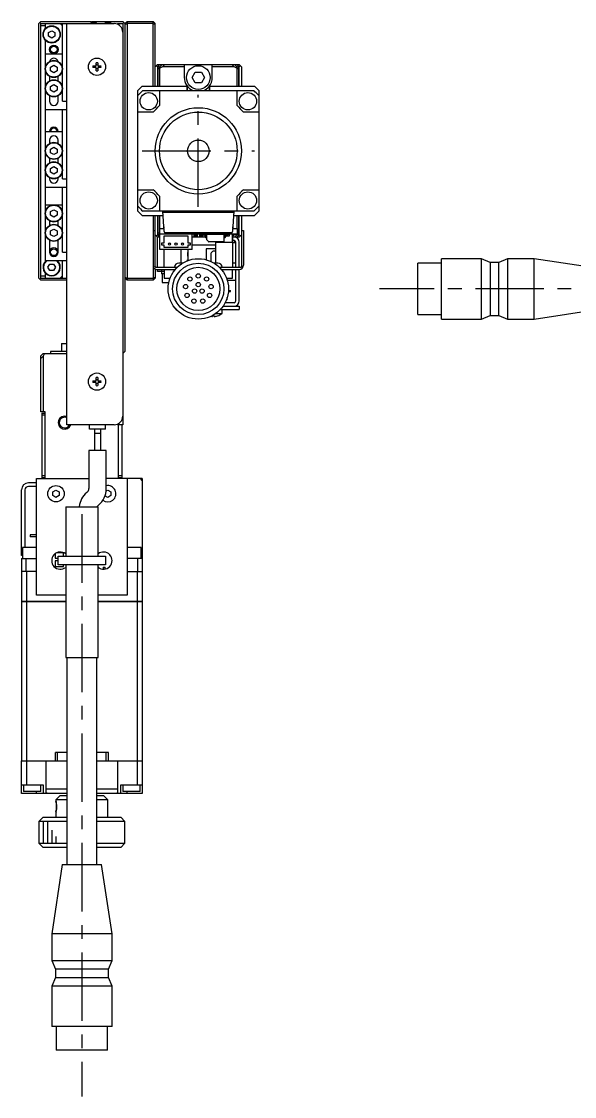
# Model space of a CAD drawing. Extents: x -2 to 706, y -8 to 420.
# Drawn here: x 375.5 to 503.7, y 86.1 to 335.4 of the extents above; entities that cross this region are included whole.
import ezdxf

# ---------------------------------------------------------------- set-up
doc = ezdxf.new("R2010")
doc.units = 0
doc.header["$LTSCALE"] = 0.5
doc.linetypes.add('CENTER', pattern=[50.8, 31.75, -6.35, 6.35, -6.35])
for name, color, linetype in [('MSM_CENTER', 1, 'CENTER'), ('MSM_CONTINUOUS', 7, 'CONTINUOUS'), ('MSM_NARROW', 5, 'CONTINUOUS')]:
    doc.layers.add(name, color=color, linetype=linetype)

msp = doc.modelspace()

# ---------------------------------------------------------------- linework, layer by layer
at = {"layer": 'MSM_CENTER'}
for p, q in [((416.46, 292.38), (416.46, 318.38)), ((403.46, 305.38), (429.46, 305.38)), ((598.18, 273.38), (458.51, 273.38)), ((389.46, 221.13), (389.46, 86.13))]:
    msp.add_line(p, q, dxfattribs=at)
at = {"layer": 'MSM_CONTINUOUS'}
for p, q in [((379.46, 334.88), (379.96, 335.38)), ((379.46, 275.88), (379.46, 334.88)), ((379.96, 334.88), (379.71, 335.13)), ((379.96, 335.38), (391.46, 335.38)), ((379.96, 334.88), (396.96, 334.88)), ((379.96, 275.88), (379.96, 334.88)), ((380.96, 334.38), (379.96, 334.38)), ((380.96, 334.88), (380.96, 333.7)), ((384.46, 334.88), (384.96, 334.38)), ((384.96, 316.88), (384.96, 334.88)), ((385.96, 241.88), (385.96, 334.88)), ((391.46, 335.38), (391.96, 334.88)), ((391.71, 335.13), (391.46, 334.88)), ((391.56, 335.28), (391.76, 335.28)), ((391.66, 335.28), (391.76, 335.38)), ((391.76, 335.38), (398.96, 335.38)), ((392.06, 334.88), (392.06, 334.98)), ((392.26, 335.38), (392.26, 334.88)), ((392.46, 334.88), (392.46, 335.38)), ((392.96, 334.88), (392.46, 335.38)), ((396.16, 335.18), (394.96, 335.18)), ((394.96, 334.88), (394.96, 335.18)), ((396.16, 334.88), (396.16, 335.18)), ((397.76, 334.88), (398.96, 334.88)), ((399.46, 334.88), (398.96, 335.38)), ((399.21, 335.13), (398.96, 334.88)), ((398.96, 334.88), (398.96, 241.88)), ((399.46, 334.88), (399.96, 335.38)), ((399.46, 334.67), (399.96, 334.88)), ((399.46, 334.88), (399.46, 258.88)), ((399.96, 335.38), (405.96, 335.38)), ((399.96, 335.38), (399.96, 275.38)), ((405.96, 334.88), (399.96, 334.88)), ((406.46, 334.88), (405.96, 335.38)), ((405.96, 320.38), (405.96, 335.38)), ((405.96, 334.88), (406.46, 334.67)), ((406.46, 320.38), (406.46, 334.88)), ((381.71, 332.81), (382.46, 333.24)), ((381.71, 331.94), (381.71, 332.81)), ((382.46, 331.51), (381.71, 331.94)), ((382.46, 333.24), (383.21, 332.81)), ((383.21, 331.94), (382.46, 331.51)), ((383.21, 332.81), (383.21, 331.94)), ((380.96, 331.05), (380.96, 279.7)), ((380.96, 327.88), (384.96, 327.88)), ((382.21, 324.81), (382.96, 325.24)), ((382.21, 323.94), (382.21, 324.81)), ((382.96, 325.24), (383.71, 324.81)), ((383.71, 324.81), (383.71, 323.94)), ((392.03, 325.08), (392.76, 325.08)), ((392.76, 324.68), (392.03, 324.68)), ((392.76, 325.08), (392.76, 325.81)), ((392.76, 323.95), (392.76, 324.68)), ((393.16, 325.81), (393.16, 325.08)), ((393.16, 325.08), (393.89, 325.08)), ((393.89, 324.68), (393.16, 324.68)), ((393.16, 324.68), (393.16, 323.95)), ((406.46, 324.88), (406.96, 325.38)), ((406.96, 324.88), (406.71, 325.13)), ((407.46, 325.38), (406.96, 324.88)), ((406.96, 325.38), (425.96, 325.38)), ((406.96, 324.88), (406.96, 320.38)), ((407.16, 324.88), (407.56, 324.88)), ((407.16, 320.38), (407.16, 324.88)), ((407.56, 324.38), (407.16, 324.38)), ((407.56, 324.88), (408.06, 325.38)), ((408.18, 324.88), (407.56, 324.57)), ((407.56, 320.38), (407.56, 324.88)), ((407.96, 325.28), (407.96, 325.38)), ((408.68, 325.38), (408.18, 324.88)), ((413.21, 324.88), (408.18, 324.88)), ((413.21, 325.38), (413.21, 322.38)), ((419.71, 322.38), (419.71, 325.38)), ((424.75, 324.88), (419.71, 324.88)), ((424.75, 324.88), (424.25, 325.38)), ((425.36, 324.57), (424.75, 324.88)), ((424.86, 325.38), (425.36, 324.88)), ((424.96, 325.28), (424.96, 325.38)), ((425.36, 324.88), (425.76, 324.88)), ((425.36, 324.88), (425.36, 320.38)), ((425.76, 324.38), (425.36, 324.38)), ((425.96, 324.88), (425.46, 325.38)), ((425.76, 324.88), (425.76, 320.38)), ((425.96, 325.38), (426.46, 324.88)), ((426.21, 325.13), (425.96, 324.88)), ((425.96, 320.38), (425.96, 324.88)), ((426.46, 324.88), (426.46, 320.38)), ((381.96, 322.64), (381.96, 321.61)), ((382.96, 323.51), (382.21, 323.94)), ((383.71, 323.94), (382.96, 323.51)), ((383.96, 321.61), (383.96, 322.64)), ((415.02, 322.38), (415.74, 323.63)), ((415.74, 321.13), (415.02, 322.38)), ((415.74, 323.63), (417.18, 323.63)), ((417.18, 323.63), (417.91, 322.38)), ((417.91, 322.38), (417.18, 321.13)), ((382.21, 320.31), (382.96, 320.74)), ((382.21, 319.44), (382.21, 320.31)), ((382.96, 319.01), (382.21, 319.44)), ((382.96, 320.74), (383.71, 320.31)), ((383.71, 319.44), (382.96, 319.01)), ((383.71, 320.31), (383.71, 319.44)), ((403.46, 320.38), (402.46, 319.38)), ((402.46, 291.38), (402.46, 319.38)), ((403.46, 320.38), (413.86, 320.38)), ((403.62, 319.38), (429.31, 319.38)), ((407.46, 319.38), (407.46, 315.88)), ((413.86, 319.38), (413.86, 320.38)), ((413.97, 319.38), (413.97, 320.29)), ((417.18, 321.13), (415.74, 321.13)), ((418.95, 320.29), (418.95, 319.38)), ((419.06, 320.38), (419.06, 319.38)), ((419.06, 320.38), (429.46, 320.38)), ((425.46, 315.88), (425.46, 319.38)), ((430.46, 319.38), (429.46, 320.38)), ((430.46, 319.38), (430.46, 291.38)), ((381.96, 318.14), (381.96, 316.88)), ((383.96, 316.88), (383.96, 318.14)), ((384.96, 316.88), (385.96, 316.88)), ((385.96, 314.88), (380.96, 314.88)), ((384.96, 298.88), (384.96, 314.88)), ((405.96, 314.38), (402.46, 314.38)), ((430.46, 314.38), (426.96, 314.38)), ((380.96, 309.88), (384.96, 309.88)), ((381.96, 307.88), (381.96, 307.11)), ((383.96, 307.11), (383.96, 307.88)), ((382.21, 305.81), (382.96, 306.24)), ((382.21, 304.94), (382.21, 305.81)), ((382.96, 304.51), (382.21, 304.94)), ((382.96, 306.24), (383.71, 305.81)), ((383.71, 304.94), (382.96, 304.51)), ((383.71, 305.81), (383.71, 304.94)), ((381.96, 303.64), (381.96, 302.61)), ((382.21, 301.31), (382.96, 301.74)), ((382.96, 301.74), (383.71, 301.31)), ((383.96, 302.61), (383.96, 303.64)), ((381.96, 299.14), (381.96, 298.88)), ((382.21, 300.44), (382.21, 301.31)), ((382.96, 300.01), (382.21, 300.44)), ((383.71, 300.44), (382.96, 300.01)), ((383.71, 301.31), (383.71, 300.44)), ((383.96, 298.88), (383.96, 299.14)), ((385.96, 296.88), (380.96, 296.88)), ((384.96, 298.88), (385.96, 298.88)), ((384.96, 281.88), (384.96, 296.88)), ((402.46, 296.38), (405.96, 296.38)), ((407.46, 294.88), (407.46, 291.38)), ((425.46, 291.38), (425.46, 294.88)), ((426.96, 296.38), (430.46, 296.38)), ((380.96, 292.88), (384.96, 292.88)), ((382.21, 291.31), (382.96, 291.74)), ((382.96, 291.74), (383.71, 291.31)), ((381.96, 289.14), (381.96, 288.11)), ((382.21, 290.44), (382.21, 291.31)), ((382.96, 290.01), (382.21, 290.44)), ((383.71, 290.44), (382.96, 290.01)), ((383.71, 291.31), (383.71, 290.44)), ((383.96, 288.11), (383.96, 289.14)), ((402.46, 291.38), (403.46, 290.38)), ((403.46, 290.38), (408.28, 290.38)), ((429.31, 291.38), (403.62, 291.38)), ((405.96, 290.38), (405.96, 275.38)), ((406.46, 278.58), (406.46, 290.38)), ((406.96, 290.38), (406.96, 285.88)), ((407.16, 285.88), (407.16, 290.38)), ((407.56, 287.38), (407.56, 290.38)), ((408.54, 286.66), (408.21, 291.38)), ((424.69, 291.08), (408.23, 291.08)), ((424.71, 291.38), (424.38, 286.66)), ((424.64, 290.38), (429.46, 290.38)), ((425.36, 290.38), (425.36, 287.38)), ((425.76, 290.38), (425.76, 285.88)), ((425.96, 285.88), (425.96, 290.38)), ((426.46, 290.38), (426.46, 278.58)), ((429.46, 290.38), (430.46, 291.38)), ((382.21, 286.81), (382.96, 287.24)), ((382.21, 285.94), (382.21, 286.81)), ((382.96, 287.24), (383.71, 286.81)), ((383.71, 286.81), (383.71, 285.94)), ((405.96, 286.88), (406.46, 286.88)), ((407.46, 287.38), (407.46, 286.18)), ((407.46, 287.38), (408.49, 287.38)), ((408.46, 287.8), (408.46, 287.38)), ((424.43, 287.38), (425.46, 287.38)), ((424.46, 287.38), (424.46, 287.8)), ((425.46, 287.38), (425.46, 286.18)), ((426.46, 286.88), (426.96, 286.88)), ((426.96, 286.88), (426.96, 278.88)), ((381.96, 284.64), (381.96, 281.88)), ((382.96, 285.51), (382.21, 285.94)), ((383.71, 285.94), (382.96, 285.51)), ((383.96, 281.88), (383.96, 284.64)), ((406.96, 285.38), (406.46, 285.88)), ((406.71, 285.63), (406.96, 285.88)), ((406.96, 285.88), (407.46, 285.38)), ((406.96, 278.38), (406.96, 285.38)), ((407.54, 285.38), (406.96, 285.38)), ((407.16, 286.38), (407.46, 286.38)), ((407.54, 285.88), (407.16, 285.88)), ((407.46, 286.18), (425.46, 286.18)), ((407.54, 282.48), (407.54, 286.18)), ((408.54, 284.03), (408.54, 285.68)), ((408.54, 285.68), (414.04, 285.68)), ((424.08, 286.38), (408.84, 286.38)), ((414.04, 285.68), (414.04, 284.03)), ((415.04, 282.48), (415.04, 286.18)), ((418.06, 285.38), (415.04, 285.38)), ((415.46, 286.18), (415.46, 285.38)), ((416.21, 285.75), (415.46, 285.75)), ((416.21, 285.63), (415.46, 285.63)), ((416.21, 286.18), (416.21, 285.38)), ((416.71, 286.18), (416.71, 285.38)), ((417.46, 285.75), (416.71, 285.75)), ((417.46, 285.63), (416.71, 285.63)), ((417.42, 285.95), (417.42, 286.18)), ((417.42, 285.95), (417.93, 285.95)), ((417.46, 285.95), (417.46, 285.38)), ((417.67, 285.95), (417.67, 286.18)), ((417.73, 285.95), (417.73, 286.18)), ((417.96, 286.18), (417.96, 286.17)), ((417.96, 285.94), (417.96, 285.38)), ((418.03, 285.75), (417.96, 285.75)), ((418.03, 285.63), (417.96, 285.63)), ((418.03, 285.85), (418.03, 285.52)), ((418.26, 285.52), (418.26, 285.85)), ((418.47, 285.75), (418.26, 285.75)), ((418.47, 285.63), (418.26, 285.63)), ((418.36, 285.42), (418.47, 285.42)), ((418.36, 285.19), (418.47, 285.19)), ((418.47, 284.72), (418.47, 285.98)), ((418.82, 284.33), (418.49, 284.65)), ((418.57, 286.08), (422.27, 286.08)), ((422.27, 284.3), (418.89, 284.3)), ((419.15, 286.18), (419.15, 286.08)), ((419.71, 286.18), (419.71, 286.08)), ((420.46, 284.3), (420.46, 279.38)), ((420.56, 286.18), (420.56, 286.08)), ((420.56, 284.3), (420.56, 284.18)), ((420.56, 284.18), (424.36, 284.18)), ((420.69, 286.18), (420.69, 286.08)), ((422.37, 285.98), (422.37, 284.4)), ((422.58, 285.63), (422.37, 285.63)), ((422.37, 285.42), (422.48, 285.42)), ((422.37, 285.19), (422.48, 285.19)), ((422.58, 285.52), (422.58, 285.85)), ((422.69, 286.18), (422.69, 286.09)), ((422.81, 285.85), (422.81, 285.52)), ((423.64, 285.63), (422.81, 285.63)), ((422.91, 285.95), (423.42, 285.95)), ((423.1, 286.18), (423.1, 285.95)), ((423.17, 286.18), (423.17, 285.95)), ((423.42, 286.18), (423.42, 285.95)), ((423.64, 286.18), (423.64, 285.63)), ((424.36, 284.18), (424.36, 286.18)), ((424.36, 285.88), (424.75, 285.88)), ((424.36, 285.49), (424.75, 285.88)), ((425.96, 285.38), (424.36, 285.38)), ((424.46, 278.38), (424.46, 285.38)), ((424.76, 284.58), (424.46, 284.58)), ((424.75, 285.88), (425.35, 286.18)), ((425.36, 285.88), (424.86, 285.38)), ((424.96, 285.38), (424.96, 285.48)), ((424.96, 284.08), (424.96, 284.52)), ((425.16, 278.38), (425.16, 284.18)), ((425.36, 286.18), (425.36, 285.88)), ((425.76, 285.88), (425.36, 285.88)), ((425.46, 286.38), (425.76, 286.38)), ((425.46, 285.38), (425.96, 285.88)), ((425.96, 285.88), (426.21, 285.63)), ((426.46, 285.88), (425.96, 285.38)), ((425.96, 278.38), (425.96, 284.18)), ((384.96, 281.88), (385.96, 281.88)), ((415.04, 282.48), (407.54, 282.48)), ((408.04, 284.03), (408.54, 284.03)), ((408.04, 283.53), (408.04, 284.03)), ((408.54, 283.53), (408.04, 283.53)), ((408.46, 282.48), (408.46, 278.38)), ((408.54, 282.98), (408.54, 283.53)), ((414.04, 282.98), (408.54, 282.98)), ((412.46, 279.38), (412.46, 282.48)), ((414.06, 281.83), (413.96, 281.83)), ((413.96, 281.83), (413.96, 280.93)), ((414.04, 284.03), (414.54, 284.03)), ((414.54, 283.53), (414.04, 283.53)), ((414.04, 283.53), (414.04, 282.98)), ((414.06, 282.48), (414.06, 280.13)), ((414.54, 284.03), (414.54, 283.53)), ((415.04, 283.63), (420.46, 283.63)), ((420.46, 282.63), (418.26, 282.63)), ((418.26, 282.63), (418.26, 280.14)), ((424.96, 284.08), (424.46, 284.08)), ((385.96, 279.88), (380.96, 279.88)), ((384.96, 275.88), (384.96, 279.88)), ((412.86, 279.38), (411.96, 279.38)), ((414.06, 281.45), (413.96, 281.45)), ((414.06, 281.3), (413.96, 281.3)), ((414.06, 280.93), (413.96, 280.93)), ((413.96, 280.13), (414.06, 280.13)), ((413.96, 279.92), (413.96, 280.13)), ((419.36, 281.38), (419.36, 279.75)), ((420.96, 279.38), (420.07, 279.38)), ((425.16, 279.38), (424.46, 279.38)), ((472.83, 279.33), (467.33, 279.33)), ((467.33, 267.43), (467.33, 279.33)), ((482.13, 280.38), (472.83, 280.38)), ((472.83, 266.38), (472.83, 280.38)), ((484.13, 279.53), (482.13, 280.38)), ((482.13, 266.38), (482.13, 280.38)), ((486.13, 279.53), (484.13, 279.53)), ((484.13, 279.53), (484.13, 267.23)), ((488.13, 280.38), (486.13, 279.53)), ((486.13, 267.23), (486.13, 279.53)), ((494.33, 280.38), (488.13, 280.38)), ((488.13, 280.38), (488.13, 266.38)), ((510.33, 277.95), (494.33, 280.38)), ((494.33, 266.38), (494.33, 280.38)), ((380.96, 277.05), (380.96, 275.88)), ((381.6, 278.38), (382.03, 279.13)), ((382.03, 277.63), (381.6, 278.38)), ((382.03, 279.13), (382.9, 279.13)), ((382.9, 277.63), (382.03, 277.63)), ((382.9, 279.13), (383.33, 278.38)), ((383.33, 278.38), (382.9, 277.63)), ((406.46, 278.01), (406.46, 275.88)), ((406.66, 278.38), (411.56, 278.38)), ((406.96, 277.88), (411.1, 277.88)), ((406.96, 277.38), (406.96, 277.88)), ((408.56, 277.38), (406.96, 277.38)), ((407.96, 277.88), (407.96, 276.88)), ((408.56, 276.88), (407.96, 276.88)), ((408.06, 276.88), (408.06, 274.88)), ((408.56, 277.88), (408.56, 275.88)), ((410.96, 277.88), (410.96, 277.71)), ((421.36, 278.38), (426.26, 278.38)), ((421.82, 277.88), (425.96, 277.88)), ((421.96, 277.71), (421.96, 277.88)), ((424.36, 275.88), (424.36, 277.88)), ((425.16, 270.58), (425.16, 277.88)), ((425.96, 270.58), (425.96, 277.88)), ((379.96, 275.38), (379.46, 275.88)), ((379.71, 275.63), (379.96, 275.88)), ((379.96, 276.38), (380.96, 276.38)), ((379.96, 275.88), (385.96, 275.88)), ((385.96, 275.38), (379.96, 275.38)), ((384.96, 276.38), (384.46, 275.88)), ((399.46, 276.08), (399.96, 275.88)), ((399.96, 275.38), (399.46, 275.88)), ((399.96, 275.88), (405.96, 275.88)), ((405.96, 275.38), (399.96, 275.38)), ((405.96, 275.88), (406.46, 276.08)), ((405.96, 275.38), (406.46, 275.88)), ((408.06, 274.88), (409.63, 274.88)), ((408.56, 275.88), (409.92, 275.88)), ((423, 275.88), (424.36, 275.88)), ((423.16, 275.4), (423.16, 275.88)), ((423.17, 275.38), (425.16, 275.38)), ((423.43, 272.75), (423.96, 272.75)), ((423.45, 273), (423.96, 273)), ((423.96, 272.75), (423.96, 273)), ((422.21, 269.38), (425.96, 269.38)), ((424.76, 270.18), (422.69, 270.18)), ((423.16, 270.88), (423, 270.88)), ((423.16, 270.88), (423.16, 271.35)), ((425.96, 269.38), (425.96, 268.58)), ((419.76, 267.12), (420.16, 267.12)), ((419.76, 266.99), (419.76, 267.12)), ((420.16, 267.12), (420.16, 266.99)), ((420.53, 267.68), (421.96, 267.68)), ((420.89, 267.12), (420.91, 267.12)), ((421.56, 268.58), (425.96, 268.58)), ((421.96, 267.68), (421.96, 268.58)), ((467.33, 267.43), (472.83, 267.43)), ((482.13, 266.38), (484.13, 267.23)), ((484.13, 267.23), (486.13, 267.23)), ((486.13, 267.23), (488.13, 266.38)), ((494.33, 266.38), (510.33, 268.81)), ((472.83, 266.38), (482.13, 266.38)), ((488.13, 266.38), (494.33, 266.38)), ((384.71, 260.68), (385.96, 260.68)), ((384.71, 260.68), (384.71, 258.88)), ((379.96, 257.88), (380.46, 258.38)), ((379.96, 244.88), (379.96, 257.88)), ((380.46, 257.76), (379.96, 257.26)), ((380.77, 258.38), (380.46, 257.76)), ((380.46, 258.38), (385.96, 258.38)), ((380.46, 257.76), (380.46, 244.88)), ((385.96, 258.88), (382.21, 258.88)), ((382.21, 258.88), (382.21, 258.38)), ((398.96, 258.88), (399.21, 258.63)), ((399.46, 258.88), (398.96, 258.38)), ((392.03, 252.08), (392.76, 252.08)), ((392.76, 252.08), (392.76, 252.81)), ((393.16, 252.81), (393.16, 252.08)), ((393.16, 252.08), (393.89, 252.08)), ((392.76, 251.68), (392.03, 251.68)), ((392.76, 250.95), (392.76, 251.68)), ((393.89, 251.68), (393.16, 251.68)), ((393.16, 251.68), (393.16, 250.95)), ((380.96, 244.88), (379.96, 244.88)), ((380.16, 244.58), (380.96, 244.58)), ((380.16, 244.58), (380.16, 229.38)), ((380.96, 229.38), (380.96, 244.88)), ((380.96, 244.08), (380.16, 244.08)), ((396.96, 241.88), (385.96, 241.88)), ((391.26, 240.88), (391.26, 241.88)), ((394.96, 240.88), (394.96, 241.88)), ((398.96, 241.88), (397.76, 241.88)), ((397.96, 229.38), (397.96, 241.88)), ((398.76, 241.88), (398.76, 229.58)), ((394.96, 240.88), (391.26, 240.88)), ((392.36, 240.88), (392.36, 235.88)), ((393.86, 239.88), (392.36, 239.88)), ((393.86, 235.88), (393.86, 240.88)), ((391.11, 235.88), (391.11, 227.06)), ((395.11, 235.88), (391.11, 235.88)), ((395.11, 227.06), (395.11, 235.88)), ((378.96, 202.38), (378.96, 229.38)), ((378.96, 229.38), (391.11, 229.38)), ((380.16, 230.08), (380.96, 230.08)), ((380.96, 229.58), (380.16, 229.58)), ((403.46, 229.38), (395.11, 229.38)), ((397.96, 230.08), (398.76, 230.08)), ((398.76, 229.58), (397.96, 229.58)), ((399.96, 229.38), (399.96, 202.38)), ((402.96, 229.38), (403.46, 228.88)), ((403.46, 229.38), (403.46, 200.93)), ((378.96, 228.38), (377.06, 228.38)), ((378.96, 227.58), (377.06, 227.58)), ((375.46, 211.58), (375.46, 226.78)), ((376.26, 226.78), (376.26, 213.38)), ((382.71, 226.31), (383.46, 226.74)), ((382.71, 225.44), (382.71, 226.31)), ((383.46, 225.01), (382.71, 225.44)), ((383.46, 226.74), (384.21, 226.31)), ((384.21, 225.44), (383.46, 225.01)), ((384.21, 226.31), (384.21, 225.44)), ((390.76, 226.3), (390.6, 226.17)), ((395.46, 225.01), (394.82, 225.38)), ((395.08, 226.52), (395.46, 226.74)), ((395.46, 226.74), (396.21, 226.31)), ((396.21, 225.44), (395.46, 225.01)), ((396.21, 226.31), (396.21, 225.44)), ((385.71, 222.88), (393.21, 222.88)), ((385.71, 222.88), (385.71, 211.38)), ((393.17, 223.1), (393.33, 223.23)), ((393.21, 211.38), (393.21, 222.88)), ((378.96, 216.38), (377.46, 216.38)), ((377.46, 216.38), (377.46, 215.88)), ((378.96, 215.88), (377.46, 215.88)), ((375.46, 212.08), (375.71, 212.08)), ((378.96, 213.38), (375.71, 213.38)), ((375.71, 213.38), (375.71, 210.88)), ((383.24, 211.96), (383.24, 210.96)), ((385.24, 212.21), (383.66, 212.21)), ((385.24, 211.38), (385.24, 212.21)), ((403.21, 213.38), (399.96, 213.38)), ((403.21, 210.88), (403.21, 213.38)), ((375.71, 211.58), (375.46, 211.58)), ((375.46, 210.88), (375.46, 200.93)), ((375.46, 210.88), (378.96, 210.88)), ((376.46, 210.88), (376.46, 207.88)), ((383.24, 210.96), (383.96, 210.96)), ((383.96, 210.3), (383.24, 210.3)), ((383.24, 210.3), (383.24, 209.05)), ((383.96, 209.38), (383.96, 211.38)), ((383.96, 211.38), (394.96, 211.38)), ((394.96, 209.38), (383.96, 209.38)), ((385.24, 209.05), (385.24, 209.38)), ((385.71, 209.38), (385.71, 187.88)), ((393.21, 187.88), (393.21, 209.38)), ((394.96, 211.38), (394.96, 209.38)), ((403.46, 210.88), (399.96, 210.88)), ((402.46, 207.88), (402.46, 210.88)), ((378.96, 207.88), (375.46, 207.88)), ((376.62, 207.88), (376.62, 200.93)), ((383.24, 209.05), (385.24, 209.05)), ((393.21, 208.88), (393.39, 208.88)), ((393.39, 208.69), (393.39, 208.88)), ((394.39, 208.88), (394.39, 208.38)), ((394.39, 208.88), (394.89, 208.88)), ((394.89, 208.42), (394.89, 208.88)), ((399.96, 207.88), (403.46, 207.88)), ((402.31, 207.88), (402.31, 200.93)), ((385.71, 202.38), (378.96, 202.38)), ((399.96, 202.38), (393.21, 202.38)), ((375.46, 200.93), (385.71, 200.93)), ((375.46, 200.88), (375.46, 163.93)), ((385.71, 200.88), (375.46, 200.88)), ((375.47, 200.88), (375.47, 200.93)), ((376.62, 200.88), (376.62, 200.93)), ((376.62, 200.88), (376.62, 163.93)), ((393.21, 200.93), (403.46, 200.93)), ((403.46, 200.88), (393.21, 200.88)), ((402.3, 200.88), (402.3, 200.93)), ((402.31, 200.88), (402.31, 163.93)), ((403.45, 200.88), (403.45, 200.93)), ((403.46, 200.88), (403.46, 163.93)), ((385.71, 187.88), (393.21, 187.88)), ((385.96, 187.88), (385.96, 139.88)), ((392.96, 139.88), (392.96, 187.88)), ((383.31, 163.93), (383.31, 165.88)), ((385.96, 165.88), (383.31, 165.88)), ((383.81, 163.88), (383.81, 165.88)), ((395.62, 165.88), (392.96, 165.88)), ((395.12, 163.88), (395.12, 165.88)), ((395.62, 163.93), (395.62, 165.88)), ((375.46, 163.93), (383.81, 163.93)), ((375.46, 156.38), (375.46, 163.88)), ((385.96, 163.88), (375.46, 163.88)), ((375.47, 163.88), (375.47, 163.93)), ((376.62, 163.88), (376.62, 163.93)), ((376.62, 163.88), (376.62, 158.38)), ((381.21, 157.43), (381.21, 163.88)), ((403.46, 163.88), (392.96, 163.88)), ((395.12, 163.93), (403.46, 163.93)), ((397.71, 163.88), (397.71, 157.43)), ((402.3, 163.88), (402.3, 163.93)), ((402.31, 163.88), (402.31, 158.38)), ((403.45, 163.88), (403.45, 163.93)), ((403.46, 163.88), (403.46, 156.38)), ((375.46, 158.38), (380.46, 158.38)), ((375.96, 158.38), (375.96, 156.88)), ((379.96, 156.88), (379.96, 158.38)), ((380.46, 158.38), (380.46, 156.38)), ((381.21, 157.43), (385.96, 157.43)), ((381.21, 156.58), (381.21, 157.38)), ((385.96, 157.38), (381.21, 157.38)), ((381.26, 157.38), (381.26, 157.43)), ((392.96, 157.43), (397.71, 157.43)), ((397.71, 157.38), (392.96, 157.38)), ((397.66, 157.38), (397.66, 157.43)), ((397.71, 157.38), (397.71, 156.58)), ((398.46, 156.38), (398.46, 158.38)), ((398.46, 158.38), (403.46, 158.38)), ((398.96, 158.38), (398.96, 156.88)), ((402.96, 156.88), (402.96, 158.38)), ((385.96, 156.38), (375.46, 156.38)), ((379.96, 156.88), (375.96, 156.88)), ((378.96, 156.38), (378.96, 156.88)), ((381.21, 156.58), (381.23, 156.58)), ((381.23, 156.58), (381.23, 156.38)), ((383.46, 154.88), (384.46, 155.88)), ((385.96, 154.88), (383.46, 154.88)), ((384.46, 155.88), (385.96, 155.88)), ((403.46, 156.38), (392.96, 156.38)), ((392.96, 155.88), (394.46, 155.88)), ((395.46, 154.88), (392.96, 154.88)), ((394.46, 155.88), (395.46, 154.88)), ((395.46, 150.88), (395.46, 154.88)), ((397.69, 156.58), (397.71, 156.58)), ((397.69, 156.38), (397.69, 156.58)), ((402.96, 156.88), (398.96, 156.88)), ((399.96, 156.38), (399.96, 156.88)), ((380.46, 150.88), (379.46, 149.88)), ((385.96, 149.88), (379.46, 149.88)), ((379.46, 149.88), (379.46, 144.88)), ((380.46, 150.88), (385.96, 150.88)), ((383.46, 151.88), (383.46, 150.88)), ((392.96, 150.88), (398.46, 150.88)), ((399.46, 149.88), (392.96, 149.88)), ((399.46, 149.88), (398.46, 150.88)), ((399.46, 144.88), (399.46, 149.88)), ((379.46, 144.88), (385.96, 144.88)), ((379.46, 144.88), (380.46, 143.88)), ((392.96, 144.88), (399.46, 144.88)), ((398.46, 143.88), (399.46, 144.88)), ((385.96, 143.88), (380.46, 143.88)), ((398.46, 143.88), (392.96, 143.88)), ((384.89, 139.88), (382.46, 123.88)), ((384.89, 139.88), (394.03, 139.88)), ((396.46, 123.88), (394.03, 139.88)), ((396.46, 123.88), (382.46, 123.88)), ((382.46, 123.88), (382.46, 117.68)), ((396.46, 117.68), (396.46, 123.88)), ((382.46, 117.68), (396.46, 117.68)), ((382.46, 117.68), (383.31, 115.68)), ((395.61, 115.68), (396.46, 117.68)), ((395.61, 115.68), (383.31, 115.68)), ((383.31, 115.68), (383.31, 113.68)), ((395.61, 113.68), (395.61, 115.68)), ((383.31, 113.68), (382.46, 111.68)), ((383.31, 113.68), (395.61, 113.68)), ((396.46, 111.68), (395.61, 113.68)), ((396.46, 111.68), (382.46, 111.68)), ((382.46, 111.68), (382.46, 102.38)), ((396.46, 102.38), (396.46, 111.68)), ((396.46, 102.38), (382.46, 102.38)), ((383.51, 102.38), (383.51, 96.88)), ((395.41, 96.88), (395.41, 102.38)), ((395.41, 96.88), (383.51, 96.88))]:
    msp.add_line(p, q, dxfattribs=at)
for centre, radius in [((382.46, 332.38), 2), ((382.46, 332.38), 1.9), ((382.96, 328.88), 0.783), ((392.96, 324.88), 2), ((382.96, 324.38), 2), ((382.96, 324.38), 1.9), ((416.46, 322.38), 2.75), ((382.96, 319.88), 2), ((382.96, 319.88), 1.9), ((404.96, 316.88), 2), ((427.96, 316.88), 2), ((416.46, 305.38), 10), ((416.46, 305.38), 9), ((382.96, 305.38), 2), ((382.96, 305.38), 1.9), ((416.46, 305.38), 2.5), ((382.96, 300.88), 2), ((382.96, 300.88), 1.9), ((404.96, 293.88), 2), ((427.96, 293.88), 2), ((382.96, 290.88), 2), ((382.96, 290.88), 1.9), ((382.96, 286.38), 2), ((382.96, 286.38), 1.9), ((382.96, 281.88), 0.783), ((409.79, 283.78), 0.25), ((411.29, 283.78), 0.25), ((412.79, 283.78), 0.25), ((416.46, 273.38), 7), ((416.46, 273.38), 5.95), ((416.46, 273.38), 5), ((416.46, 276.38), 0.5), ((413.51, 273.9), 0.5), ((414.53, 275.67), 0.5), ((416.46, 274.38), 0.5), ((418.39, 275.67), 0.5), ((419.42, 273.9), 0.5), ((413.86, 271.88), 0.5), ((415.6, 272.88), 0.5), ((417.33, 272.88), 0.5), ((419.06, 271.88), 0.5), ((415.44, 270.56), 0.5), ((417.49, 270.56), 0.5), ((392.96, 251.88), 2), ((383.46, 225.88), 1.9)]:
    msp.add_circle(centre, radius, dxfattribs=at)
for centre, radius, start, end in [((391.76, 334.98), 0.3, 0, 90), ((396.96, 332.88), 2, 0, 90), ((382.96, 325.88), 1, 14.4775, 165.5225), ((392.96, 324.88), 0.95, 167.8468, 192.1532), ((392.96, 324.88), 0.435, 152.6335, 207.3665), ((392.96, 324.88), 0.95, 77.8468, 102.1532), ((392.96, 324.88), 0.435, 62.6335, 117.3665), ((392.96, 324.88), 0.435, 242.6335, 297.3665), ((392.96, 324.88), 0.435, 332.6335, 27.3665), ((392.96, 324.88), 0.95, 347.8468, 12.1532), ((392.96, 324.88), 0.95, 257.8468, 282.1532), ((416.46, 322.38), 3.25, 180, 247.3875), ((416.46, 322.38), 3.25, 319.9955, 0), ((416.46, 305.38), 19, 132.5369, 137.4631), ((416.46, 322.38), 3.25, 292.6046, 319.9951), ((416.46, 305.38), 19, 42.5369, 47.4631), ((382.96, 316.88), 1, 180, 0), ((393.3, 328.54), 19, 311.7998, 318.2002), ((439.63, 328.54), 19, 221.7998, 228.2002), ((382.96, 309.88), 0.783, 0, 180), ((382.96, 307.88), 1, 0, 180), ((382.96, 298.88), 1, 180, 0), ((393.3, 282.21), 19, 41.7998, 48.2002), ((439.63, 282.21), 19, 131.7998, 138.2002), ((416.46, 305.38), 19, 222.5369, 227.4631), ((416.46, 305.38), 19, 312.5369, 317.4631), ((408.84, 286.68), 0.3, 184, 270), ((424.08, 286.68), 0.3, 270, 356), ((417.93, 285.85), 0.33, 0, 90), ((417.93, 285.85), 0.1, 0, 90), ((418.36, 285.52), 0.33, 180, 270), ((418.36, 285.52), 0.1, 180, 270), ((418.57, 285.98), 0.1, 90, 180), ((418.57, 284.72), 0.1, 180, 225), ((418.89, 284.4), 0.1, 225, 270), ((422.27, 285.98), 0.1, 0, 90), ((422.27, 284.4), 0.1, 270, 0), ((422.48, 285.52), 0.1, 270, 0), ((422.48, 285.52), 0.33, 270, 0), ((422.91, 285.85), 0.33, 90, 180), ((422.91, 285.85), 0.1, 90, 180), ((424.76, 284.18), 1.2, 0, 90), ((424.76, 284.18), 0.4, 0, 90), ((382.96, 281.88), 1, 180, 0), ((420.11, 281.38), 0.75, 62.1818, 180), ((382.46, 278.38), 2, 131.4096, 48.5904), ((382.46, 278.38), 1.9, 127.8636, 52.1364), ((411.96, 278.38), 1, 90, 180), ((420.96, 278.38), 1, 0, 90), ((406.96, 278.88), 1, 180, 270), ((406.66, 278.58), 0.2, 180, 270), ((425.96, 278.88), 1, 270, 0), ((426.26, 278.58), 0.2, 270, 0), ((424.76, 270.58), 1.2, 270, 0), ((424.76, 270.58), 0.4, 270, 0), ((411.96, 269.38), 1, 208.9988, 234.2683), ((419.96, 270.18), 3.19, 260.1406, 266.4096), ((419.96, 270.18), 3.19, 273.5903, 286.9053), ((419.96, 270.18), 3.2, 287.27, 308.6822), ((420.96, 269.38), 1, 306.8699, 331.0012), ((392.96, 251.88), 0.95, 167.8468, 192.1532), ((392.96, 251.88), 0.435, 152.6335, 207.3665), ((392.96, 251.88), 0.95, 77.8468, 102.1532), ((392.96, 251.88), 0.435, 62.6335, 117.3665), ((392.96, 251.88), 0.435, 332.6335, 27.3665), ((392.96, 251.88), 0.95, 347.8468, 12.1532), ((392.96, 251.88), 0.435, 242.6335, 297.3665), ((392.96, 251.88), 0.95, 257.8468, 282.1532), ((385.46, 242.38), 1.23, 66.0042, 336.0042), ((396.96, 243.88), 2, 270, 0), ((377.06, 226.78), 1.6, 90, 180), ((377.06, 226.78), 0.8, 90, 180), ((390.11, 227.06), 1, 310, 0), ((390.11, 227.06), 5, 310, 0), ((395.46, 225.88), 1.9, 233.006, 100.6151), ((393.81, 222.34), 5, 130, 173.7859), ((393.81, 222.34), 1, 130, 147.233), ((384.46, 210.38), 2, 51.3178, 308.6822), ((394.46, 210.38), 2, 231.3178, 128.6822), ((396.13, 211.68), 0.2, 165.0734, 270.8074), ((377.59, 153.38), 6, 347.9756, 12.0244)]:
    msp.add_arc(centre, radius, start, end, dxfattribs=at)
at = {"layer": 'MSM_NARROW'}
for p, q in [((383.52, 152.12), (383.46, 151.88)), ((380.46, 149.88), (380.46, 144.88)), ((381.46, 149.88), (381.46, 144.88)), ((382.46, 147.88), (382.46, 144.88)), ((383.46, 146.38), (383.46, 144.88))]:
    msp.add_line(p, q, dxfattribs=at)
msp.add_circle((382.96, 328.88), 1, dxfattribs=at)
for centre, radius, start, end in [((382.96, 309.88), 1, 0, 180), ((382.96, 281.88), 1, 0, 180), ((385.46, 242.38), 1.5, 70.5288, 340.5288), ((377.68, 153.38), 5.98, 347.7859, 14.5016)]:
    msp.add_arc(centre, radius, start, end, dxfattribs=at)

doc.saveas('drawing.dxf')
